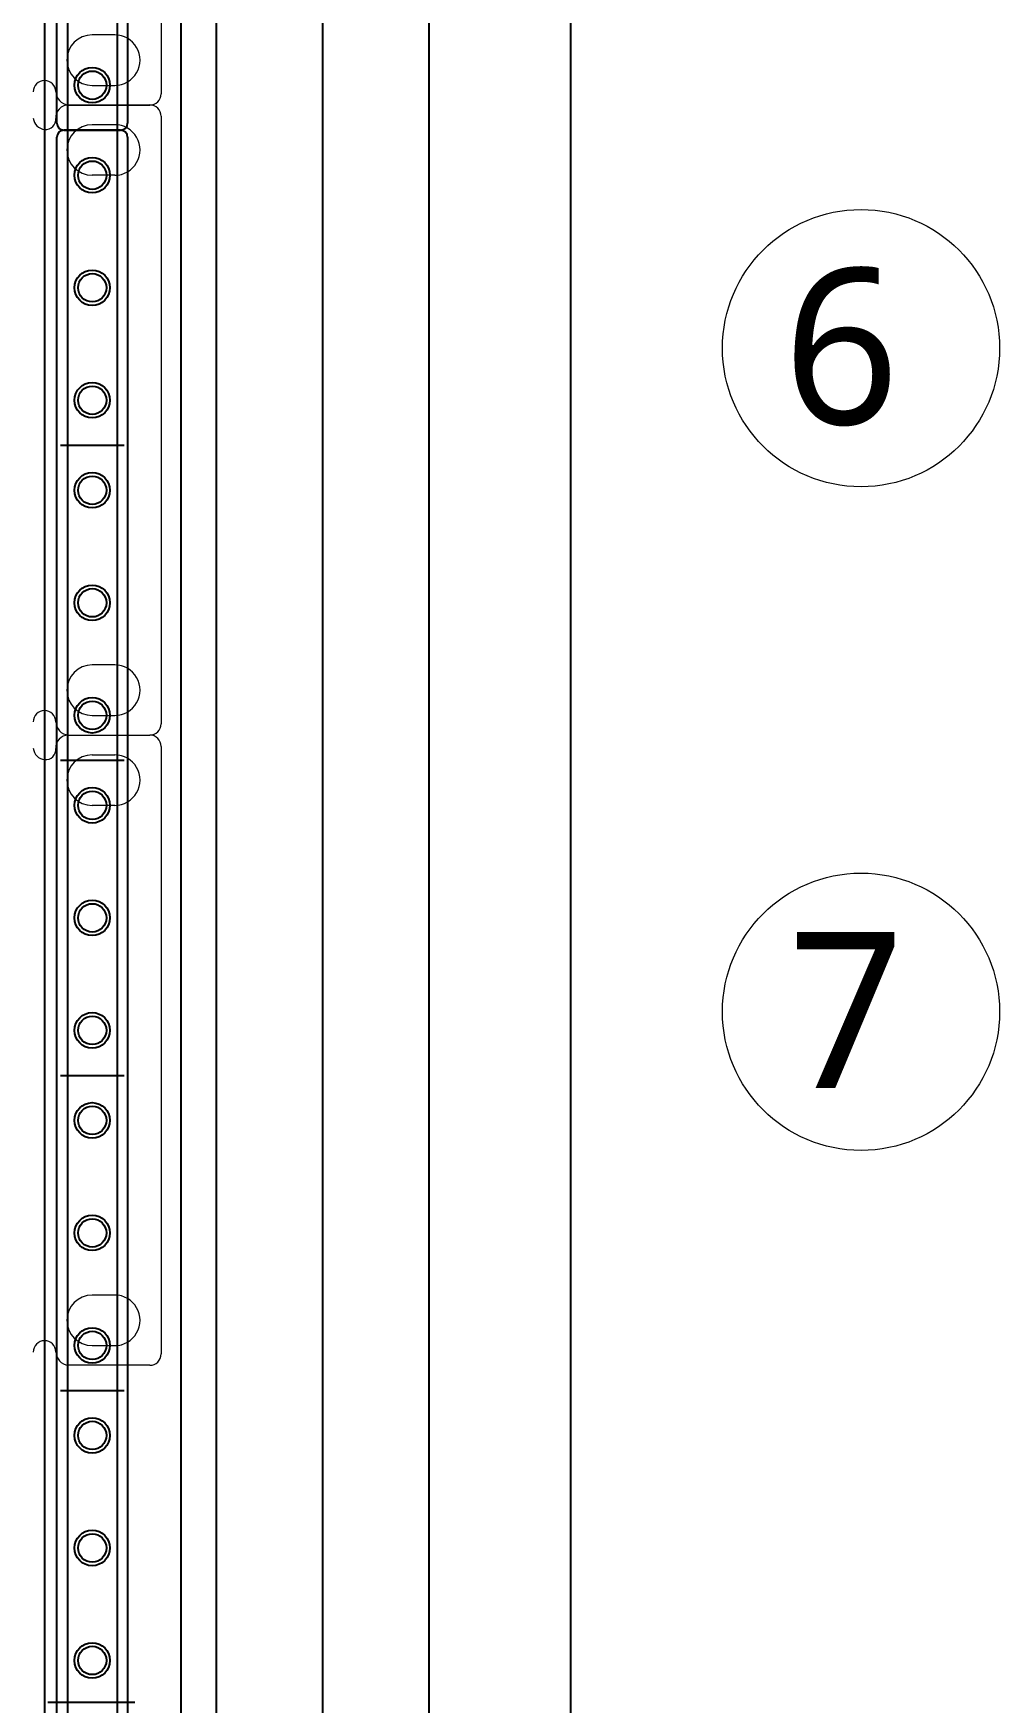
# Model space of a CAD drawing. Header units: millimetres. Extents: x -1589 to 88627, y 12943 to 76663.
# Drawn here: x 42834 to 44197, y 55183 to 57538 of the extents above; entities that cross this region are included whole.
import ezdxf

# ---------------------------------------------------------------- set-up
doc = ezdxf.new("R2010")
doc.units = ezdxf.units.MM
doc.header["$LTSCALE"] = 200
for name, color, linetype in [('2', 2, 'Continuous'), ('7__ALL_ROUNDS', 7, 'Continuous'), ('form$0$SHEET$0$AA-BORD-FORM', 7, 'Continuous'), ('Slim-nut', 57, 'Continuous')]:
    doc.layers.add(name, color=color, linetype=linetype)
doc.layers.add('LINE', color=3, linetype='Continuous', lineweight=0)
doc.styles.add('sukwoo', font='malgun.ttf')

# ---------------------------------------------------------------- blocks, each defined once
blk = doc.blocks.new('360 iPatch Cat6 24Port Panel')
at = {"layer": '7__ALL_ROUNDS', "color": 7, "linetype": 'Continuous', "lineweight": 25}
blk.add_line((108897.1, 33181.47), (108885.62, 33181.47), dxfattribs=at)
blk = doc.blocks.new('110')
at = {"color": 7}
for p, q in [((469.92, 44.45), (481.43, 44.45)), ((483.02, 42.86), (483.02, -42.86)), ((473.3, 41.68, 2.79), (476.49, 41.68, 2.79)), ((476.49, 34.54, 2.79), (473.3, 34.54, 2.79)), ((476.49, -34.54, 2.79), (473.3, -34.54, 2.79)), ((473.3, -41.68, 2.79), (476.49, -41.68, 2.79)), ((469.92, -44.45), (481.43, -44.45))]:
    blk.add_line(p, q, dxfattribs=at)
for centre, major_axis, start_param, end_param in [((466.78, 42.78), (-1.27, 1.27), 0.89116, 2.250433), ((466.74, 42.44), (-1.02, 1.02), 2.250433, 4.012751), ((469.92, 42.71), (1.23, 1.23), 0.785398, 2.441955), ((481.43, 42.86), (1.13, 1.13), 5.497787, 7.068583), ((473.3, 38.11, 2.79), (-2.52, 2.52), -0.785398, 2.356194), ((476.49, 38.11, 2.79), (-2.52, 2.52), 2.356194, 5.497787), ((473.3, -38.11, 2.79), (-2.52, 2.52), -0.785398, 2.356194), ((476.49, -38.11, 2.79), (-2.52, 2.52), 2.356194, 5.497787), ((466.59, -42.59), (1.13, 1.13), 0.785398, 2.356194), ((466.59, -42.59), (1.13, 1.13), 5.517788, 7.068583), ((470.12, -42.52), (-1.37, 1.37), 0.805399, 2.250433), ((481.43, -42.86), (1.13, 1.13), 3.926991, 5.497787)]:
    blk.add_ellipse(centre, major_axis=major_axis, ratio=1, start_param=start_param, end_param=end_param, dxfattribs=at)
blk = doc.blocks.new('tr')
at = {"color": 7}
for p, q in [((469.92, 44.45), (481.43, 44.45)), ((483.02, 42.86), (483.02, -42.86)), ((473.3, 41.68, 2.79), (476.49, 41.68, 2.79)), ((476.49, 34.54, 2.79), (473.3, 34.54, 2.79)), ((476.49, -34.54, 2.79), (473.3, -34.54, 2.79)), ((473.3, -41.68, 2.79), (476.49, -41.68, 2.79)), ((481.43, -44.45), (469.92, -44.45))]:
    blk.add_line(p, q, dxfattribs=at)
for centre, major_axis, start_param, end_param in [((466.78, 42.78), (-1.27, 1.27), 0.89116, 2.250433), ((466.74, 42.44), (-1.02, 1.02), 2.250433, 4.012751), ((469.92, 42.71), (1.23, 1.23), 0.785398, 2.441955), ((481.43, 42.86), (1.13, 1.13), 5.497787, 7.068583), ((473.3, 38.11, 2.79), (-2.52, 2.52), -0.785398, 2.356194), ((476.49, 38.11, 2.79), (-2.52, 2.52), 2.356194, 5.497787), ((473.3, -38.11, 2.79), (-2.52, 2.52), -0.785398, 2.356194), ((476.49, -38.11, 2.79), (-2.52, 2.52), 2.356194, 5.497787), ((466.59, -42.59), (1.13, 1.13), 0.785398, 2.356194), ((466.59, -42.59), (1.13, 1.13), 5.517788, 7.068583), ((470.12, -42.52), (-1.37, 1.37), 0.805399, 2.250433), ((481.43, -42.86), (1.13, 1.13), 3.926991, 5.497787)]:
    blk.add_ellipse(centre, major_axis=major_axis, ratio=1, start_param=start_param, end_param=end_param, dxfattribs=at)
blk = doc.blocks.new('A$C1B484D96')
at = {"layer": 'Slim-nut'}
for p, q in [((0, 1), (0, 399.05)), ((1, 400.05), (9, 400.05)), ((10, 399.05), (10, 1)), ((0.5, 355.6), (9.5, 355.6)), ((0.5, 311.15), (9.5, 311.15)), ((0.5, 266.7), (9.5, 266.7)), ((0.5, 222.25), (9.5, 222.25)), ((9, 0), (1, 0))]:
    blk.add_line(p, q, dxfattribs=at)
for centre, radius in [((5, 393.7), 2.5), ((5, 393.7), 2), ((5, 377.82), 2.5), ((5, 377.82), 2), ((5, 361.95), 2.5), ((5, 361.95), 2), ((5, 349.25), 2.5), ((5, 349.25), 2), ((5, 333.37), 2.5), ((5, 333.37), 2), ((5, 317.5), 2.5), ((5, 317.5), 2), ((5, 304.8), 2.5), ((5, 304.8), 2), ((5, 288.92), 2.5), ((5, 288.92), 2), ((5, 273.05), 2.5), ((5, 273.05), 2), ((5, 260.35), 2.5), ((5, 260.35), 2), ((5, 244.47), 2.5), ((5, 244.47), 2), ((5, 228.6), 2.5), ((5, 228.6), 2), ((5, 215.9), 2.5), ((5, 215.9), 2), ((5, 200.02), 2.5), ((5, 200.02), 2), ((5, 184.15), 2.5), ((5, 184.15), 2), ((5, 6.35), 2.5), ((5, 6.35), 2)]:
    blk.add_circle(centre, radius, dxfattribs=at)
for centre, start, end in [((1, 399.05), 90, 180), ((9, 399.05), 0, 90), ((1, 1), 180, 270), ((9, 1), 270, 0)]:
    blk.add_arc(centre, 1, start, end, dxfattribs=at)
blk = doc.blocks.new('rack2000-1')
at = {"color": 8, "linetype": 'Continuous'}
for p, q in [((250, -121.92), (250, -1941.97)), ((265, -121.92), (265, -2010.97)), ((280, -121.92), (280, -2010.97)), ((300, -121.92), (300, -2010.97)), ((300, -121.92), (300, -2010.97)), ((225.75, -140.92), (225.75, -1941.97)), ((229, -140.92), (229, -1941.97)), ((236, -140.92), (236, -1941.97)), ((245, -140.92), (245, -1941.97))]:
    blk.add_line(p, q, dxfattribs=at)
at = {"layer": 'Slim-nut', "color": 8, "linetype": 'Continuous'}
for p in [(227.5, -1141.87), (227.5, -1541.92)]:
    blk.add_blockref('A$C1B484D96', p, dxfattribs=at)

msp = doc.modelspace()

# ---------------------------------------------------------------- linework, layer by layer
at = {"layer": 'LINE', "color": 1}
for centre in [(44001.9, 57093.8), (44001.9, 56157.5)]:
    msp.add_circle(centre, 195.6, dxfattribs=at)

# ---------------------------------------------------------------- block references
at = {"ltscale": 2, "xscale": 10.66757734301063, "yscale": 10.66757734301063, "zscale": 10.66757734301063}
msp.add_blockref('360 iPatch Cat6 24Port Panel', (-1118691.6, -298783), dxfattribs=at)
at = {"layer": 'form$0$SHEET$0$AA-BORD-FORM', "xscale": 10, "yscale": 10, "zscale": 10}
msp.add_blockref('rack2000-1', (40591.7, 68820), dxfattribs=at)
at = {"layer": 'LINE', "xscale": 10, "yscale": 10, "zscale": 10}
for name, p in [('tr', (38183.6, 57881.3)), ('110', (38183.6, 56992.3)), ('tr', (38183.6, 56103.3))]:
    msp.add_blockref(name, p, dxfattribs=at)

# ---------------------------------------------------------------- texts
at = {"layer": '2', "style": 'sukwoo'}
for s, p in [('6', (43892.1, 56986.4)), ('7', (43898.8, 56050.1))]:
    msp.add_text(s, height=220, dxfattribs=at).set_placement(p)

doc.saveas('drawing.dxf')
